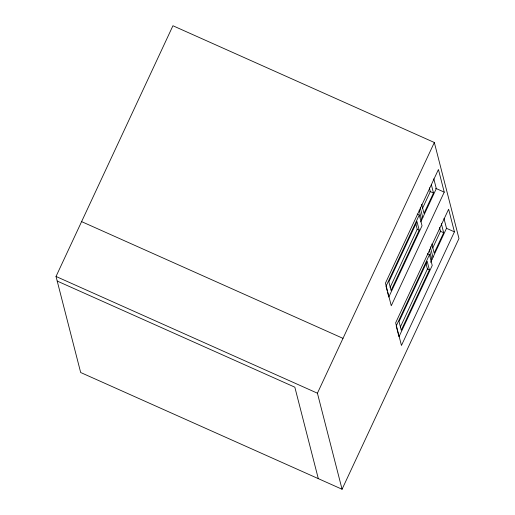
<?xml version="1.0" encoding="UTF-8"?>
<svg xmlns="http://www.w3.org/2000/svg" width="515" height="515" viewBox="0 0 515 515"><rect width="100%" height="100%" fill="white"/><g stroke="black" fill="none" stroke-linecap="round" stroke-linejoin="round"><path stroke-width="0.77" d="M56.026 276.465L172.937 25.75L434.332 142.494L458.974 238.535L342.063 489.25L80.668 372.506L56.026 276.465L317.42 393.202L342.063 489.25M317.42 393.202L434.332 142.494M417.195 214.06L419.274 214.987L386.025 286.289L387.209 290.904M422.512 208.33L430.315 191.599L429.343 187.801M431.345 184.666L433.482 193.009L423.987 213.384L421.65 204.281M390.113 287.441L417.227 229.291L415.747 223.542M420.774 221.926L436.314 188.599L433.797 178.795M419.204 230.179L391.072 290.505L388.857 281.872L416.989 221.547L419.204 230.179L417.124 229.252M444.239 192.14L391.265 305.743L385.458 283.115L438.432 169.512L444.239 192.14L435.593 188.278M429.465 254.706L396.215 326.001L398.983 336.778L432.227 265.483L429.465 254.706L427.386 253.773M432.703 248.043L440.505 231.312L439.533 227.521M441.336 223.626L443.673 232.728L434.177 253.097L431.84 243.994M400.303 327.154L427.418 269.01L425.937 263.255M430.63 262.36L446.505 228.312L443.988 218.508M429.394 269.892L401.262 330.218L399.048 321.585L427.18 261.26L429.394 269.892L427.315 268.965M454.43 231.853L401.455 345.456L395.649 322.828L448.623 209.225L454.43 231.853L446.505 228.312M429.883 191.406L433.482 193.009M440.074 231.119L443.673 232.728M81.602 221.617L342.996 338.361M57.204 281.061L294.838 387.19L318.302 478.635M420.285 207.777L422.802 217.581M430.283 246.737L432.993 257.3M419.184 210.133L421.701 219.937M429.375 249.846L431.892 259.65M419.274 214.987L422.036 225.763L388.793 297.065L387.608 292.443"/></g></svg>
